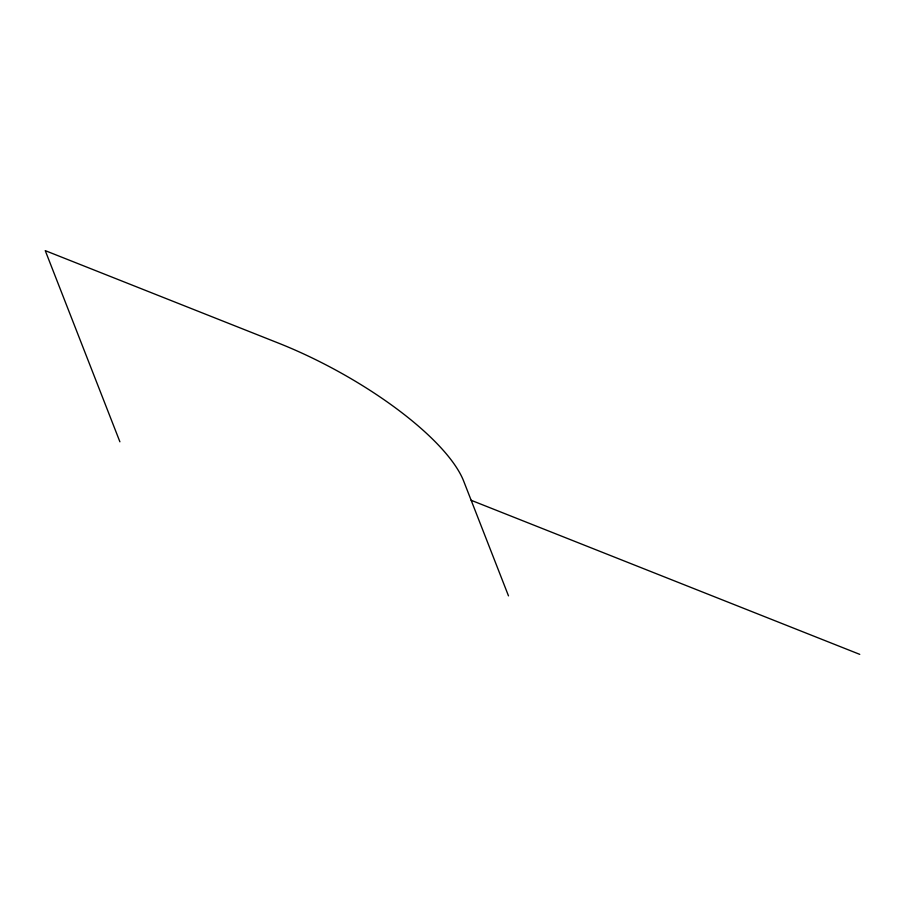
<?xml version="1.0" encoding="UTF-8"?>
<svg xmlns="http://www.w3.org/2000/svg" width="905" height="905" viewBox="0 0 905 905"><rect width="100%" height="100%" fill="white"/><g stroke="black" fill="none" stroke-linecap="round" stroke-linejoin="round"><path stroke-width="1.36" d="M471.166 500.295L859.75 654.36M508.486 595.875L463.699 481.177A177.459 56.608 28.5 0 0 278.401 343.085L45.25 250.64L119.901 441.798"/></g></svg>
